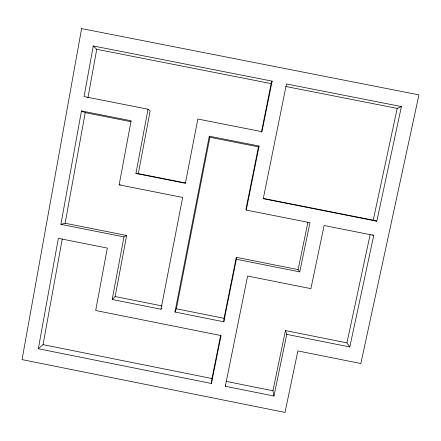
<?xml version="1.0" encoding="UTF-8"?>
<svg xmlns="http://www.w3.org/2000/svg" width="441" height="441" viewBox="0 0 441 441"><rect width="100%" height="100%" fill="white"/><g stroke="black" fill="none" stroke-linecap="round" stroke-linejoin="round"><path stroke-width="0.66" d="M372.601 234.893L373.764 235.356L349.796 346.962L346.935 342.855L285.443 330.574L286.76 334.366L273.955 396.029L225.323 386.277L225.373 385.021M223.824 321.792L224.05 318.308L236.293 257.307L298.094 269.6L299.742 271.882L309.957 222.699L246.254 210.065L245.924 209.304L258.454 146.87L259.104 146.037L209.282 136.197L174.945 312.024L223.824 321.792L236.376 259.269L236.293 257.307M211.443 383.494L221.062 335.573L95.68 310.497L107.334 248.09L58.35 238.338L38.317 348.759L211.443 383.494L211.967 378.532L220.682 335.099M123.976 236.905L60.891 224.348L81.464 110.95L131.12 120.757L119.147 184.851L182.651 197.447L160.993 309.24L112.19 299.483L123.976 236.905L126.655 235.488L115.14 296.55L112.19 299.483M135.922 173.484L185.391 183.285L197.844 119.031L261.982 131.688L272.13 81.138L93.255 45.958L84.071 96.585L148.027 109.203L150.144 110.95L138.325 173.627L135.922 173.484L148.027 109.203M38.317 348.759L43.042 344.647L62.269 238.923M60.891 224.348L65.119 223.245L85.229 112.648L81.464 110.95M87.902 97.968L96.75 49.298L93.255 45.958M174.945 312.024L176.367 308.783L209.872 137.272L209.282 136.197M261.397 132.206L271.149 83.603L272.13 81.138M246.254 210.065L259.104 146.037M225.323 386.277L247.621 276.038L310.916 288.64L324.124 225.511L373.764 235.356M273.955 396.029L272.957 390.759L285.443 330.574M298.094 269.6L307.912 222.292M346.935 342.855L370.126 234.64M376.796 221.217L373.229 220.18L397.187 108.398L401.415 106.568L376.796 221.217L263.26 198.72L286.474 83.961L401.415 106.568M160.993 309.24L161.577 308.182M119.147 184.851L120.277 184.796M96.75 49.298L271.149 83.603M285.807 86.486L397.187 108.398M85.229 112.648L130.966 121.683M209.872 137.272L258.454 146.87M138.325 173.627L185.904 183.059M263.189 198.373L373.229 220.18M65.119 223.245L126.655 235.488M236.376 259.269L299.742 271.882M115.14 296.55L162.084 305.927M176.367 308.783L224.05 318.308M286.76 334.366L349.796 346.962M43.042 344.647L211.967 378.532M226.183 381.382L272.957 390.759M81.602 28.588L22.05 359.608L285.013 412.412L297.879 350.937L360.837 363.527L418.95 94.87L81.602 28.588"/></g></svg>
